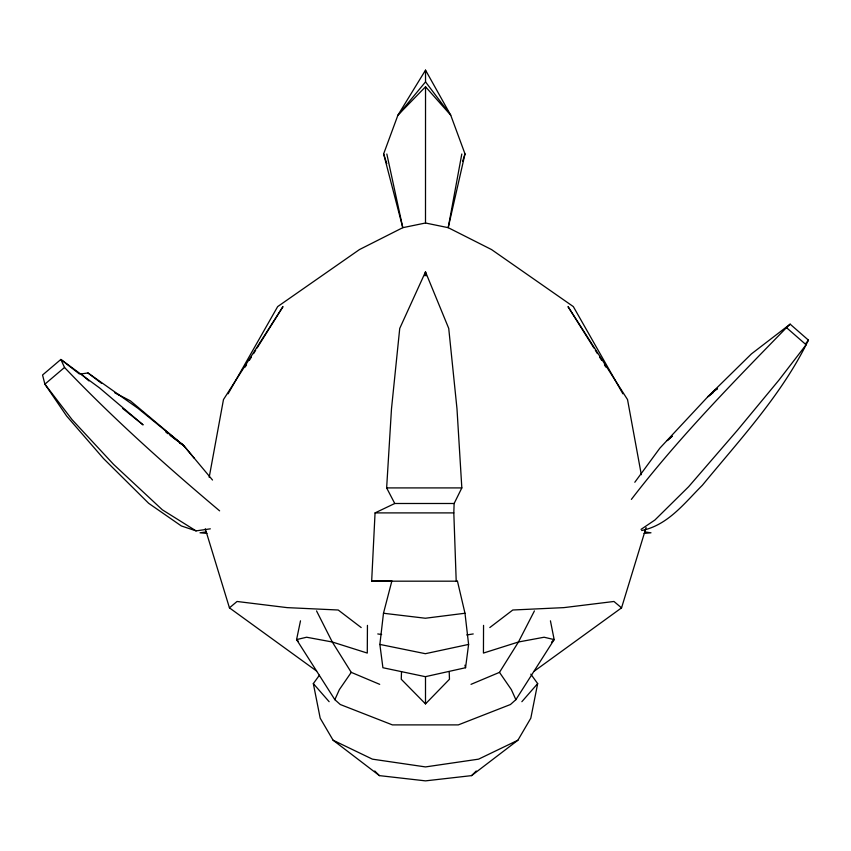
<?xml version="1.0" encoding="UTF-8"?>
<svg xmlns="http://www.w3.org/2000/svg" width="851" height="851" viewBox="0 0 851 851"><rect width="100%" height="100%" fill="white"/><g stroke="black" fill="none" stroke-linecap="round" stroke-linejoin="round"><path stroke-width="1.28" d="M386.833 153.999L402.789 227.674L425.5 223.005L425.532 86.759L397.906 115.193L383.631 153.903L402.789 227.674L359.484 249.556L277.66 306.605L228.111 393.79M483.549 625.379L483.442 653.068L518.45 641.994L544.108 637.229L554.161 639.601L515.876 699.671L510.44 704.522L458.317 724.892L392.407 724.892L340.294 704.522L334.847 699.671L296.574 639.601L300.499 620.815M367.441 625.379L367.281 653.068L332.273 641.994L306.615 637.229L296.574 639.601L298.35 641.324M394.758 503.494L375.057 512.898L371.664 581.18L456.21 581.18L453.817 512.898L454.126 503.494L461.827 487.91L456.987 408.799L448.732 328.412L425.5 271.884L399.736 328.412L391.492 408.799L386.641 487.91L394.758 503.494L454.126 503.494M401.512 671.63L401.257 679.258L425.5 703.894L449.466 679.258L449.211 671.63M456.21 581.18L457.391 580.882L464.986 613.252L468.603 644.42L465.561 667.727L425.362 676.683L382.907 667.727L379.865 644.42L383.482 613.252L391.896 580.882L371.664 581.18M424.872 275.777L425.5 271.884L426.128 275.777M209.197 477.305L223.473 399.566L282.979 306.615L257.066 348.027M461.806 153.999L448.211 227.674L491.516 249.556L573.34 306.605L622.889 393.79M530.811 674.152L537.672 683.587L530.811 718.18L517.908 740.221L471.582 775.623L425.5 780.867L379.418 775.623L333.092 740.221L320.189 718.18L313.328 683.587L319.433 675.194M425.532 70.133L425.532 81.887L397.906 115.193L425.532 70.133L450.732 115.193L465.008 153.903L448.211 227.674L425.5 223.005M534.375 671.067L621.549 607.859L646.1 527.514M462.625 161.222L465.008 153.903M334.847 699.671L339.368 689.618L351.25 672.364L332.273 641.994L316.551 610.922M634.803 482.272L659.876 448.137L707.883 396.694L751.412 353.91L790.143 324.157L808.45 340.155L806.11 344.772C779.601 397.077 739.285 440.318 702.352 485.283C684.353 503.175 667.992 525.184 641.654 530.535M534.417 610.922L518.45 641.994L499.484 672.364L471.018 684.342M245.152 367.058L246.556 364.824M249.354 360.345L251.46 356.984M253.555 353.633L255.662 350.272M631.378 499.388C678.396 438.137 732.679 382.876 786.484 327.624L790.143 324.157M805.961 343.251L808.45 340.155M521.854 701.703L537.672 683.587M471.582 775.623L476.252 770.985M551.491 642.197L554.161 639.601L550.427 620.815M672.099 436.244L667.152 440.616L672.088 436.329M196.07 530.886L162.371 509.834L113.587 464.401L72.154 419.745L44.89 384.152L42.55 375.014L60.857 359.452L64.516 367.462L44.89 384.152L66.601 415.99L103.524 458.561L148.648 503.292L181.316 525.939L196.07 530.886L210.335 528.833M316.625 671.067L229.451 607.859L237.035 601.476L287.106 607.625L338.209 610.007L361.186 627.549M713.127 392.63L707.883 396.694L717.382 388.45M489.814 627.549L512.791 610.007L563.894 607.625L613.965 601.476L621.549 607.859M641.048 529.375L654.93 519.993L688.629 486.719L737.413 430.266L778.846 380.216L806.11 344.772L786.484 327.624M517.908 740.221L478.581 759.156L425.5 766.921L372.419 759.156L333.092 740.221M468.603 644.42L425.372 653.696L379.865 644.42M466.784 634.952L473.23 633.942M212.505 480.028L183.848 445.743L137.809 408.193L87.972 372.961L81.111 373.929L88.951 380.918M464.986 613.252L425.372 618.241L383.482 613.252M206.357 531.928L200.017 532.8L206.931 533.396M644.069 533.396L650.983 532.8L644.643 531.928M386.641 487.91L461.827 487.91M375.057 512.898L453.817 512.898M377.77 633.942L381.642 634.548M114.779 392.8L130.437 400.885L183.848 445.743L194.283 458.264M351.25 672.364L379.706 684.342M170.168 434.957L183.848 445.743L179.582 442.69M165.924 432.17L168.03 433.765M170.136 435.361L177.529 440.946M179.635 442.541L183.848 445.743M87.972 372.961L101.641 383.397M79.409 373.983L60.857 359.452L99.588 387.95L143.117 424.894L122.587 408.395M219.622 510.855C165.743 465.486 113.14 418.479 64.516 367.462M117.034 393.598L118.991 395.29M374.748 770.985L379.418 775.623M425.532 86.759L450.732 115.193L425.532 81.887M313.328 683.587L329.146 701.703M499.484 672.364L511.355 689.618L515.876 699.671M593.934 348.027L568.021 306.615L627.527 399.566L641.324 474.709M595.338 350.272L597.445 353.633M599.54 356.984L601.646 360.345M604.444 364.824L605.848 367.058M383.631 153.903L386.811 163.658M205.282 528.769L229.451 607.859M464.923 665.195L465.561 667.727M425.5 676.524L425.5 703.894M717.436 388.471L713.191 391.598L717.478 388.503"/></g></svg>
